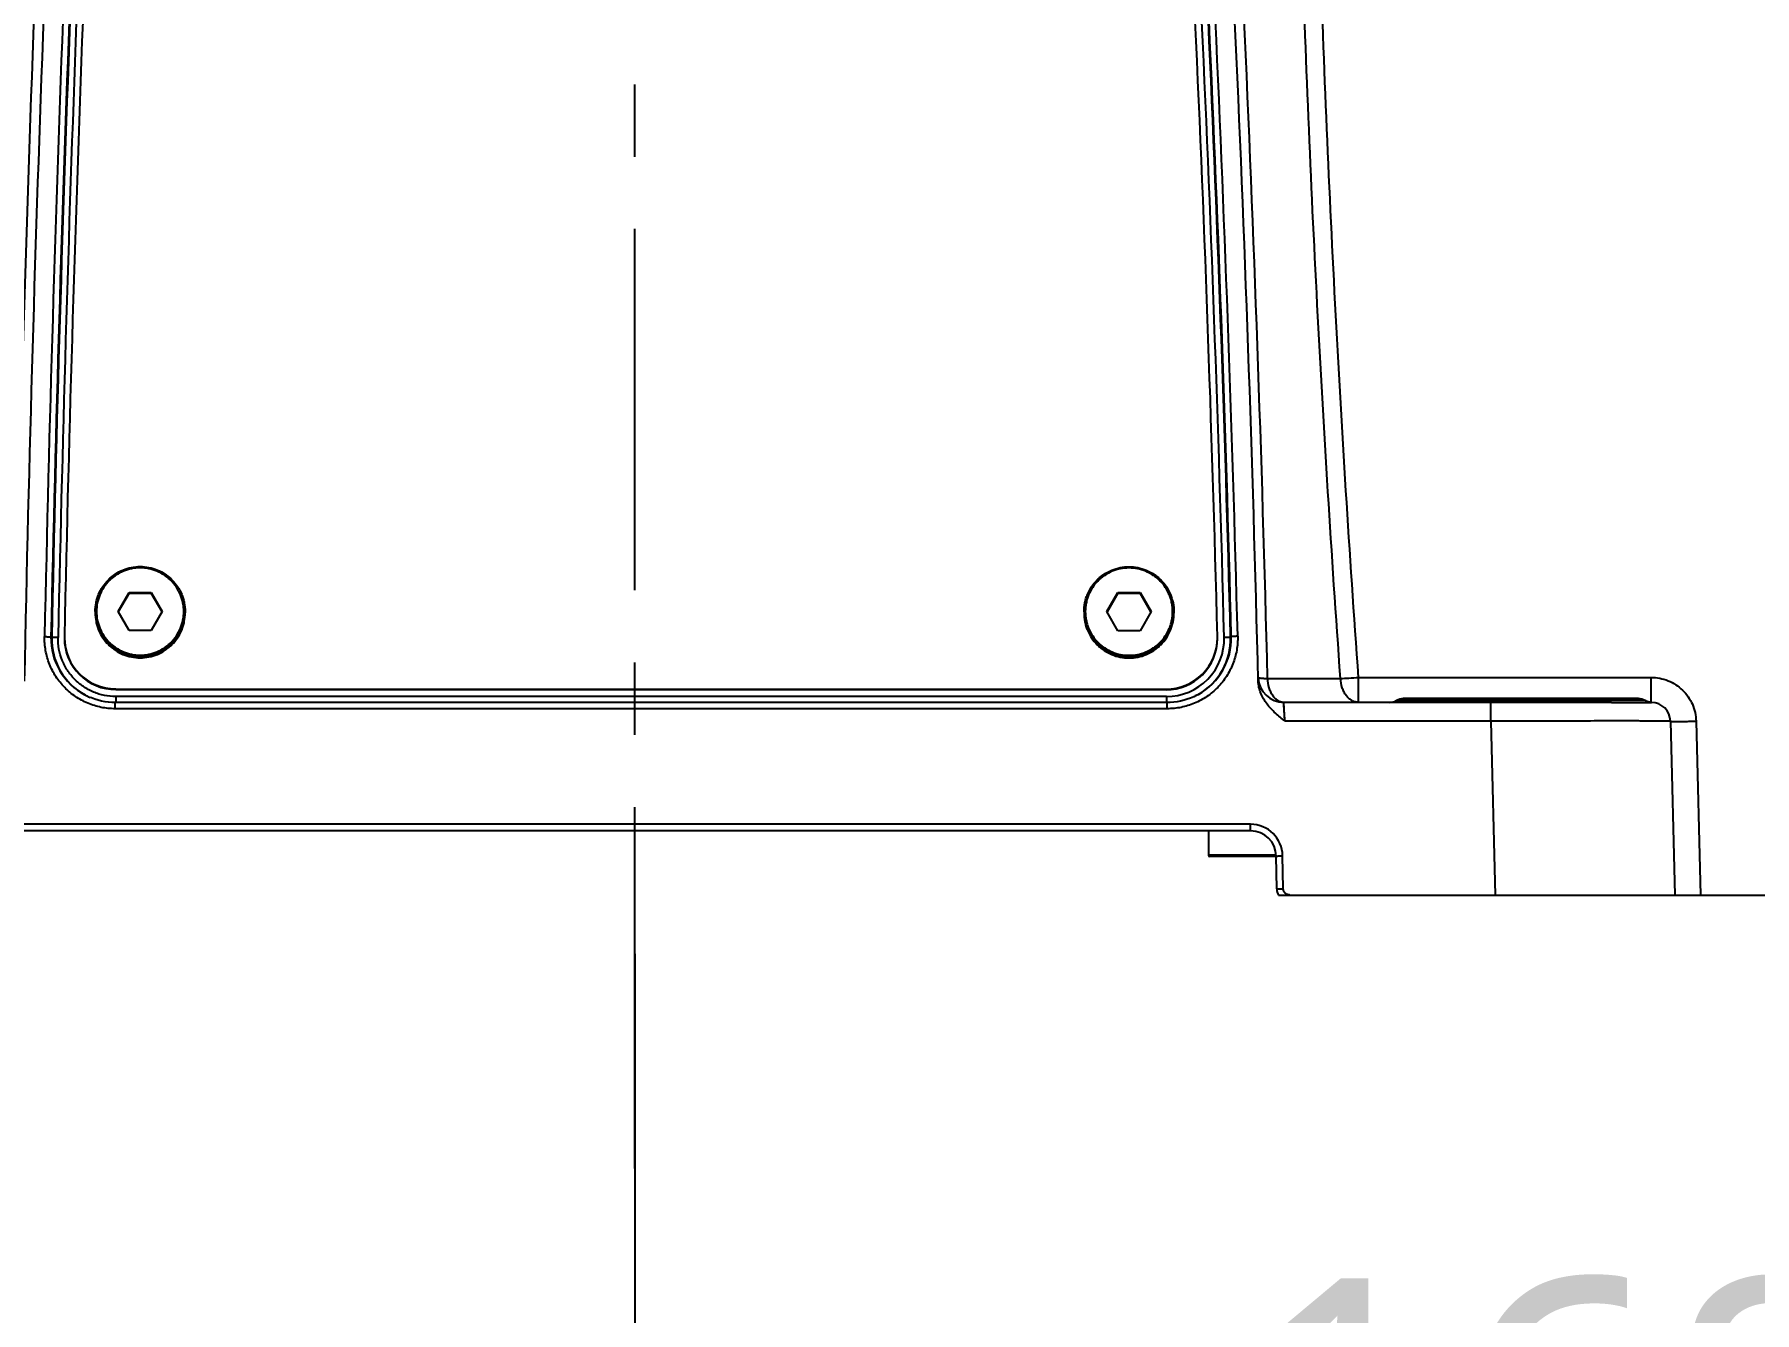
# Model space of a CAD drawing. Header units: millimetres. Extents: x 5828 to 6704, y 123 to 421.
# Drawn here: x 6428.73 to 6437.66, y 231.23 to 237.86 of the extents above; entities that cross this region are included whole.
import ezdxf

# ---------------------------------------------------------------- set-up
doc = ezdxf.new("R2010")
doc.units = ezdxf.units.MM
doc.linetypes.add('CENTER', pattern=[0.6, 0.375, -0.075, 0.075, -0.075])
for name, color, linetype in [('中心线', 7, 'Continuous'), ('外形图', 7, 'Continuous'), ('尺寸标注', 7, 'Continuous')]:
    doc.layers.add(name, color=color, linetype=linetype)
doc.styles.add('微软雅黑', font='msyh.ttc', dxfattribs={"height": 1.5})
doc.dimstyles.new('尺寸标注_1_15比例', dxfattribs={"dimtxt": 1.5, "dimasz": 1.25, "dimexe": 0.5, "dimexo": 0.4, "dimgap": 0.5, "dimtad": 1, "dimdec": 1, "dimlfac": 15, "dimdsep": 46, "dimtxsty": '微软雅黑', "dimcen": 0.09, "dimadec": 0, "dimazin": 0, "dimtp": 0.01, "dimtm": 0.01, "dimtfac": 1, "dimtdec": 1, "dimtofl": 0, "dimtmove": 0, "dimatfit": 3, "dimfxl": 1, "dimtolj": 1, "dimarcsym": 0})

# ---------------------------------------------------------------- blocks, each defined once
blk = doc.blocks.new('*D782')
at = {"layer": 'Defpoints', "color": 0}
for p in [(6420.543, 277.9758), (6438.7833, 233.3949), (6456.6042, 233.3949)]:
    blk.add_point(p, dxfattribs=at)
at = {"layer": '尺寸标注', "color": 0, "lineweight": -2}
for p, q in [((6420.943, 277.9758), (6457.1042, 277.9758)), ((6456.6042, 276.7258), (6456.6042, 234.6449)), ((6439.1833, 233.3949), (6457.1042, 233.3949))]:
    blk.add_line(p, q, dxfattribs=at)
at = {"layer": '尺寸标注', "color": 0}
for points in [[(6456.8126, 276.7258), (6456.3959, 276.7258), (6456.6042, 277.9758)], [(6456.3959, 234.6449), (6456.8126, 234.6449), (6456.6042, 233.3949)]]:
    blk.add_solid(points, dxfattribs=at)
at = {"layer": '尺寸标注', "color": 0, "insert": (6455.3291, 255.6854), "char_height": 1.5, "attachment_point": 5, "rotation": 90, "style": '微软雅黑'}
blk.add_mtext('\\A1;\\A1;668.8', dxfattribs=at)
blk = doc.blocks.new('*D783')
at = {"layer": 'Defpoints', "color": 0}
for p in [(6407.1832, 274.0616), (6431.8498, 233.4909), (6431.8498, 229.3627)]:
    blk.add_point(p, dxfattribs=at)
at = {"layer": '尺寸标注', "color": 0, "lineweight": -2}
for p, q in [((6407.1832, 273.6616), (6407.1832, 228.8627)), ((6431.8498, 233.0909), (6431.8498, 228.8627)), ((6408.4332, 229.3627), (6430.5998, 229.3627))]:
    blk.add_line(p, q, dxfattribs=at)
at = {"layer": '尺寸标注', "color": 0}
for points in [[(6408.4332, 229.571), (6408.4332, 229.1543), (6407.1832, 229.3627)], [(6430.5998, 229.1543), (6430.5998, 229.571), (6431.8498, 229.3627)]]:
    blk.add_solid(points, dxfattribs=at)
at = {"layer": '尺寸标注', "color": 0, "insert": (6419.5165, 230.6378), "char_height": 1.5, "attachment_point": 5, "style": '微软雅黑'}
blk.add_mtext('\\A1;370', dxfattribs=at)
blk = doc.blocks.new('*D784')
at = {"layer": 'Defpoints', "color": 0}
for p in [(6443.0726, 236.729), (6431.8498, 232.9575), (6443.0726, 229.3627)]:
    blk.add_point(p, dxfattribs=at)
at = {"layer": '尺寸标注', "color": 0, "lineweight": -2}
for p, q in [((6443.0726, 236.329), (6443.0726, 228.8627)), ((6431.8498, 232.5575), (6431.8498, 228.8627)), ((6433.0998, 229.3627), (6441.8226, 229.3627))]:
    blk.add_line(p, q, dxfattribs=at)
at = {"layer": '尺寸标注', "color": 0}
for points in [[(6433.0998, 229.571), (6433.0998, 229.1543), (6431.8498, 229.3627)], [(6441.8226, 229.1543), (6441.8226, 229.571), (6443.0726, 229.3627)]]:
    blk.add_solid(points, dxfattribs=at)
at = {"layer": '尺寸标注', "color": 0, "insert": (6437.4612, 230.6417), "char_height": 1.5, "attachment_point": 5, "style": '微软雅黑'}
blk.add_mtext('\\A1;\\A1;168.4', dxfattribs=at)

msp = doc.modelspace()

# ---------------------------------------------------------------- linework, layer by layer
at = {"layer": '中心线', "linetype": 'CENTER', "ltscale": 5}
msp.add_line((6431.8498, 231.977), (6431.8498, 278.9406), dxfattribs=at)
at = {"layer": '外形图', "color": 7, "linetype": 'Continuous'}
for p, q in [((6429.1674, 234.8668), (6429.2248, 234.9661)), ((6429.2248, 234.9626), (6429.1684, 234.8651)), ((6429.2248, 234.9661), (6429.3394, 234.9661)), ((6429.2248, 234.9661), (6429.2248, 234.9626)), ((6429.2248, 234.9626), (6429.3394, 234.9626)), ((6429.3394, 234.9661), (6429.3968, 234.8668)), ((6429.3394, 234.9661), (6429.3394, 234.9626)), ((6429.3958, 234.8651), (6429.3394, 234.9626)), ((6434.3008, 234.866), (6434.3581, 234.9653)), ((6434.3581, 234.9618), (6434.3018, 234.8642)), ((6434.3581, 234.9653), (6434.4728, 234.9653)), ((6434.3581, 234.9653), (6434.3581, 234.9618)), ((6434.3581, 234.9618), (6434.4728, 234.9618)), ((6434.4728, 234.9653), (6434.5301, 234.866)), ((6434.4728, 234.9653), (6434.4728, 234.9618)), ((6434.5291, 234.8642), (6434.4728, 234.9618)), ((6429.0488, 234.8667), (6429.0488, 234.8598)), ((6429.2248, 234.7676), (6429.1674, 234.8668)), ((6429.3968, 234.8668), (6429.3394, 234.7676)), ((6429.5154, 234.8667), (6429.5154, 234.8598)), ((6434.1821, 234.8658), (6434.1821, 234.859)), ((6434.3581, 234.7667), (6434.3008, 234.866)), ((6434.5301, 234.866), (6434.4728, 234.7667)), ((6434.6488, 234.8658), (6434.6488, 234.859)), ((6428.8228, 234.7331), (6428.8192, 234.7349)), ((6428.8889, 234.7373), (6428.8889, 234.7316)), ((6429.3394, 234.7676), (6429.2248, 234.7676)), ((6434.4728, 234.7667), (6434.3581, 234.7667)), ((6434.8748, 234.7307), (6434.8747, 234.7376)), ((6434.943, 234.7347), (6434.9466, 234.7365)), ((6435.0863, 234.5243), (6435.0865, 234.5241)), ((6435.0865, 234.5241), (6435.0867, 234.524)), ((6435.1351, 234.519), (6435.5135, 234.519)), ((6435.6073, 234.5249), (6437.1262, 234.5249)), ((6435.6073, 234.3949), (6435.6073, 234.5249)), ((6437.1262, 234.3949), (6437.1262, 234.5249)), ((6429.1554, 234.4652), (6434.6082, 234.4643)), ((6429.1554, 234.4652), (6429.1555, 234.4617)), ((6429.1555, 234.4617), (6434.6081, 234.4608)), ((6434.6098, 234.4253), (6429.156, 234.4253)), ((6429.156, 234.4253), (6429.156, 234.3946)), ((6434.6081, 234.4608), (6434.6082, 234.4643)), ((6434.6098, 234.4253), (6434.6098, 234.3946)), ((6434.7755, 234.4366), (6434.7595, 234.4283)), ((6434.7595, 234.4283), (6434.7595, 234.4283)), ((6437.0601, 234.4149), (6435.8395, 234.4149)), ((6434.6134, 234.3946), (6429.1524, 234.3946)), ((6429.1524, 234.3621), (6429.1524, 234.3946)), ((6434.6134, 234.3621), (6429.1524, 234.3621)), ((6434.6134, 234.3621), (6434.6134, 234.3946)), ((6436.9202, 234.3949), (6435.2193, 234.3949)), ((6435.2247, 234.2975), (6435.2193, 234.3949)), ((6435.2231, 234.3278), (6435.2199, 234.3844)), ((6435.2239, 234.3128), (6435.2231, 234.3278)), ((6436.8959, 234.4049), (6435.8044, 234.4049)), ((6436.2932, 234.2975), (6436.2932, 234.3949)), ((6437.1262, 234.3948), (6437.1264, 234.3948)), ((6437.1263, 234.3948), (6437.1264, 234.3948)), ((6437.1276, 234.3949), (6437.1267, 234.3949)), ((6437.1283, 234.3948), (6437.1276, 234.3949)), ((6437.1281, 234.3948), (6437.1283, 234.3948)), ((6436.2932, 234.2975), (6435.2247, 234.2975)), ((6436.2932, 234.2975), (6436.3168, 233.3949)), ((6437.2262, 234.2975), (6437.2498, 233.3949)), ((6437.3595, 234.2977), (6437.3831, 233.3953)), ((6435.0466, 233.7624), (6428.6531, 233.7624)), ((6435.0466, 233.7282), (6428.6531, 233.7282)), ((6434.8283, 233.7282), (6434.8283, 233.6016)), ((6435.0466, 233.7282), (6435.0466, 233.7624)), ((6435.1796, 233.6016), (6434.8283, 233.6016)), ((6435.1799, 233.5949), (6434.835, 233.5949)), ((6434.8351, 233.5949), (6434.8354, 233.5949)), ((6435.1828, 233.4271), (6435.1799, 233.5972)), ((6435.2162, 233.4285), (6435.2132, 233.5987)), ((6435.1918, 233.3949), (6435.2495, 233.3949)), ((6436.3168, 233.3949), (6440.1832, 233.3949))]:
    msp.add_line(p, q, dxfattribs=at)
for points in [[(6429.1524, 234.3946), (6429.1358, 234.395), (6429.1178, 234.3964), (6429.0998, 234.3988), (6429.082, 234.4021), (6429.0644, 234.4064), (6429.047, 234.4117), (6429.03, 234.4179), (6429.0232, 234.4207)], [(6434.7595, 234.4283), (6434.7518, 234.4247), (6434.7353, 234.4176), (6434.7183, 234.4115), (6434.7011, 234.4063), (6434.6836, 234.4021), (6434.6659, 234.3988), (6434.648, 234.3964), (6434.6301, 234.395), (6434.6134, 234.3946)], [(6437.1247, 234.395), (6437.1239, 234.3951), (6437.123, 234.3952), (6437.1219, 234.3953), (6437.1207, 234.3955), (6437.1193, 234.3957), (6437.1177, 234.396), (6437.1159, 234.3964), (6437.1138, 234.3969), (6437.1116, 234.3975), (6437.1093, 234.3982), (6437.107, 234.3991), (6437.1045, 234.4001), (6437.102, 234.4012), (6437.0995, 234.4025), (6437.0969, 234.4039), (6437.0953, 234.4048)], [(6437.1267, 234.3949), (6437.1264, 234.3949), (6437.1259, 234.395), (6437.1254, 234.395), (6437.1247, 234.395)], [(6437.1281, 234.3948), (6437.1283, 234.3948), (6437.1281, 234.3949), (6437.1276, 234.3949)]]:
    msp.add_lwpolyline(points, dxfattribs=at)
for centre, radius, start, end in [((6634.5038, 230.2194), 205.9186, 176.884043, 178.803555), ((6624.1049, 230.5632), 195.4641, 176.819405, 178.844304), ((6275.135, 230.5632), 160, 1.411688, 3.88896), ((6267.2066, 230.2733), 167.9822, 1.448305, 3.805022), ((6624.105, 230.5631), 195.3637, 176.840336, 178.77597), ((6624.105, 230.5623), 195.3303, 176.840336, 178.77597), ((6624.105, 230.557), 195.3268, 176.840336, 178.774916), ((6624.105, 230.5562), 195.2935, 176.840336, 178.774916), ((6623.9698, 230.5314), 195.1262, 176.830081, 178.764891), ((6275.2425, 230.5887), 159.6861, 1.488792, 3.855047), ((6275.1349, 230.5562), 159.8294, 1.497482, 3.863146), ((6275.1349, 230.557), 159.8627, 1.497482, 3.863146), ((6275.1349, 230.5623), 159.8662, 1.496188, 3.863146), ((6275.1349, 230.5631), 159.8995, 1.496188, 3.863146), ((6429.1522, 234.7278), 0.3331, 178.77533, 241.97732), ((6429.1559, 234.726), 0.3331, 178.77702, 241.28859), ((6429.1554, 234.7317), 0.2665, 180.00969, 270.0083), ((6429.1554, 234.7282), 0.2665, 180.01131, 270.01927), ((6434.6083, 234.7273), 0.2665, 269.96218, 359.98885), ((6434.6083, 234.7308), 0.2665, 269.97352, 359.99083), ((6434.6099, 234.7252), 0.2999, 269.98513, 1.48996), ((6434.61, 234.726), 0.3331, 299.7686, 1.49551), ((6434.6136, 234.7278), 0.3331, 299.07881, 1.49705), ((6435.2193, 234.5282), 0.1333, 182.37953, 270), ((6429.1524, 234.7279), 0.3333, 241.97193, 243.92044), ((6429.156, 234.7262), 0.3333, 241.28488, 242.04254), ((6429.1559, 234.7261), 0.3333, 242.04253, 242.98456), ((6429.1559, 234.7261), 0.3332, 242.98459, 243.23256), ((6429.1559, 234.7261), 0.3333, 243.23256, 243.42322), ((6429.1524, 234.728), 0.3334, 243.92077, 247.20035), ((6434.6099, 234.7261), 0.3333, 296.1868, 296.66028), ((6434.6099, 234.7262), 0.3333, 296.6604, 299.23962), ((6434.6099, 234.7261), 0.3332, 299.23983, 299.77214), ((6435.8395, 234.3482), 0.0667, 90, 121.78833), ((6437.0601, 234.3482), 0.0667, 58.11909, 90), ((6435.7692, 234.4616), 0.0667, 270, 301.78833), ((6437.1262, 234.2949), 0.1, 1.5, 89.21414), ((6435.0466, 233.5958), 0.1667, 0.99896, 90.00096), ((6435.0466, 233.5949), 0.1333, 1, 90), ((6434.835, 233.6016), 0.00667, 180, 270), ((6435.2495, 233.4282), 0.0667, 181, 210.00001)]:
    msp.add_arc(centre, radius, start, end, dxfattribs=at)
for points, knots in [([(6435.5135, 234.519), (6435.4669, 235.1652), (6435.3864, 236.4586), (6435.3052, 238.4005), (6435.2633, 240.3437), (6435.2611, 241.6394), (6435.2661, 242.2871)], [0, 0, 0, 0, 0.250018, 0.500024, 0.750018, 1, 1, 1, 1]), ([(6435.6073, 234.5249), (6435.5604, 235.1704), (6435.4794, 236.4624), (6435.3978, 238.4024), (6435.3562, 240.3436), (6435.3545, 241.638), (6435.3598, 242.2851)], [0, 0, 0, 0, 0.250021, 0.500028, 0.750021, 1, 1, 1, 1]), ([(6429.0488, 234.8667), (6429.0488, 234.8819), (6429.051, 234.9049), (6429.0585, 234.9345), (6429.0687, 234.9632), (6429.0868, 234.9971), (6429.1112, 235.0267), (6429.1338, 235.0473), (6429.1584, 235.0655), (6429.1922, 235.0835), (6429.2363, 235.0969), (6429.2821, 235.1014), (6429.3279, 235.0969), (6429.372, 235.0835), (6429.4058, 235.0655), (6429.4304, 235.0473), (6429.453, 235.0267), (6429.4774, 234.9971), (6429.4955, 234.9632), (6429.5057, 234.9345), (6429.5132, 234.9049), (6429.5154, 234.8819), (6429.5154, 234.8667)], [0, 0, 0, 0, 0.062471, 0.093745, 0.125019, 0.187495, 0.249974, 0.281253, 0.312533, 0.375019, 0.437509, 0.5, 0.562491, 0.624981, 0.687467, 0.718747, 0.750026, 0.812505, 0.874981, 0.906255, 0.937529, 1, 1, 1, 1]), ([(6429.5088, 234.8668), (6429.5088, 234.8816), (6429.5066, 234.9039), (6429.4994, 234.9327), (6429.4894, 234.9607), (6429.4718, 234.9935), (6429.4481, 235.0223), (6429.4261, 235.0423), (6429.4023, 235.0599), (6429.3694, 235.0775), (6429.3266, 235.0905), (6429.2821, 235.0949), (6429.2376, 235.0905), (6429.1948, 235.0775), (6429.1619, 235.0599), (6429.1381, 235.0423), (6429.1161, 235.0223), (6429.0924, 234.9935), (6429.0748, 234.9607), (6429.0648, 234.9327), (6429.0576, 234.9039), (6429.0554, 234.8816), (6429.0554, 234.8668)], [0, 0, 0, 0, 0.062471, 0.093744, 0.125018, 0.187494, 0.249973, 0.281251, 0.312531, 0.375018, 0.437508, 0.5, 0.562492, 0.624982, 0.687469, 0.718749, 0.750027, 0.812506, 0.874982, 0.906256, 0.937529, 1, 1, 1, 1]), ([(6434.1821, 234.8658), (6434.1821, 234.8811), (6434.1844, 234.904), (6434.1918, 234.9336), (6434.2021, 234.9624), (6434.2202, 234.9962), (6434.2445, 235.0259), (6434.2672, 235.0464), (6434.2917, 235.0646), (6434.3256, 235.0827), (6434.3696, 235.0961), (6434.4154, 235.1006), (6434.4612, 235.0961), (6434.5053, 235.0827), (6434.5392, 235.0646), (6434.5637, 235.0464), (6434.5863, 235.0259), (6434.6107, 234.9962), (6434.6288, 234.9624), (6434.6391, 234.9336), (6434.6465, 234.904), (6434.6488, 234.8811), (6434.6488, 234.8658)], [0, 0, 0, 0, 0.062471, 0.093745, 0.125019, 0.187495, 0.249974, 0.281253, 0.312533, 0.375019, 0.437509, 0.5, 0.562491, 0.624981, 0.687467, 0.718747, 0.750026, 0.812505, 0.874981, 0.906255, 0.937529, 1, 1, 1, 1]), ([(6434.6421, 234.866), (6434.6421, 234.8808), (6434.6399, 234.9031), (6434.6327, 234.9319), (6434.6227, 234.9598), (6434.6051, 234.9927), (6434.5815, 235.0215), (6434.5595, 235.0414), (6434.5356, 235.0591), (6434.5027, 235.0767), (6434.4599, 235.0897), (6434.4154, 235.094), (6434.3709, 235.0897), (6434.3281, 235.0767), (6434.2952, 235.0591), (6434.2714, 235.0414), (6434.2494, 235.0215), (6434.2258, 234.9927), (6434.2082, 234.9598), (6434.1982, 234.9319), (6434.191, 234.9031), (6434.1888, 234.8808), (6434.1888, 234.866)], [0, 0, 0, 0, 0.062471, 0.093744, 0.125018, 0.187494, 0.249973, 0.281251, 0.312531, 0.375018, 0.437508, 0.5, 0.562492, 0.624982, 0.687469, 0.718749, 0.750027, 0.812506, 0.874982, 0.906256, 0.937529, 1, 1, 1, 1]), ([(6429.0488, 234.8667), (6429.0488, 234.8514), (6429.051, 234.8285), (6429.0585, 234.7988), (6429.0687, 234.7701), (6429.0868, 234.7362), (6429.1112, 234.7066), (6429.1338, 234.6861), (6429.1584, 234.6679), (6429.1922, 234.6498), (6429.2363, 234.6364), (6429.2821, 234.6319), (6429.3279, 234.6364), (6429.372, 234.6498), (6429.4058, 234.6679), (6429.4304, 234.6861), (6429.453, 234.7066), (6429.4774, 234.7362), (6429.4955, 234.7701), (6429.5057, 234.7988), (6429.5132, 234.8285), (6429.5154, 234.8514), (6429.5154, 234.8667)], [0, 0, 0, 0, 0.062471, 0.093744, 0.125018, 0.187494, 0.249973, 0.281251, 0.312531, 0.375018, 0.437508, 0.5, 0.562492, 0.624982, 0.687469, 0.718749, 0.750027, 0.812506, 0.874982, 0.906256, 0.937529, 1, 1, 1, 1]), ([(6429.0554, 234.8668), (6429.0554, 234.852), (6429.0576, 234.8297), (6429.0648, 234.8009), (6429.0748, 234.773), (6429.0924, 234.7401), (6429.1161, 234.7113), (6429.1381, 234.6914), (6429.1619, 234.6737), (6429.1948, 234.6561), (6429.2376, 234.6432), (6429.2821, 234.6388), (6429.3266, 234.6432), (6429.3694, 234.6561), (6429.4023, 234.6737), (6429.4261, 234.6914), (6429.4481, 234.7113), (6429.4718, 234.7401), (6429.4894, 234.773), (6429.4994, 234.8009), (6429.5066, 234.8297), (6429.5088, 234.852), (6429.5088, 234.8668)], [0, 0, 0, 0, 0.062471, 0.093744, 0.125018, 0.187494, 0.249973, 0.281251, 0.312531, 0.375018, 0.437508, 0.5, 0.562492, 0.624982, 0.687469, 0.718749, 0.750027, 0.812506, 0.874982, 0.906256, 0.937529, 1, 1, 1, 1]), ([(6434.1821, 234.8658), (6434.1821, 234.8506), (6434.1844, 234.8276), (6434.1918, 234.798), (6434.2021, 234.7692), (6434.2202, 234.7354), (6434.2445, 234.7057), (6434.2672, 234.6852), (6434.2917, 234.667), (6434.3256, 234.6489), (6434.3696, 234.6356), (6434.4154, 234.6311), (6434.4612, 234.6356), (6434.5053, 234.6489), (6434.5392, 234.667), (6434.5637, 234.6852), (6434.5863, 234.7057), (6434.6107, 234.7354), (6434.6288, 234.7692), (6434.6391, 234.798), (6434.6465, 234.8276), (6434.6488, 234.8506), (6434.6488, 234.8658)], [0, 0, 0, 0, 0.062471, 0.093744, 0.125018, 0.187494, 0.249973, 0.281251, 0.312531, 0.375018, 0.437508, 0.5, 0.562492, 0.624982, 0.687469, 0.718749, 0.750027, 0.812506, 0.874982, 0.906256, 0.937529, 1, 1, 1, 1]), ([(6434.1888, 234.866), (6434.1888, 234.8512), (6434.191, 234.8289), (6434.1982, 234.8001), (6434.2082, 234.7722), (6434.2258, 234.7393), (6434.2494, 234.7105), (6434.2714, 234.6905), (6434.2952, 234.6729), (6434.3281, 234.6553), (6434.3709, 234.6423), (6434.4154, 234.6379), (6434.4599, 234.6423), (6434.5027, 234.6553), (6434.5356, 234.6729), (6434.5595, 234.6905), (6434.5815, 234.7105), (6434.6051, 234.7393), (6434.6227, 234.7722), (6434.6327, 234.8001), (6434.6399, 234.8289), (6434.6421, 234.8512), (6434.6421, 234.866)], [0, 0, 0, 0, 0.062471, 0.093744, 0.125018, 0.187494, 0.249973, 0.281251, 0.312531, 0.375018, 0.437508, 0.5, 0.562492, 0.624982, 0.687469, 0.718749, 0.750027, 0.812506, 0.874982, 0.906256, 0.937529, 1, 1, 1, 1]), ([(6429.0488, 234.8598), (6429.0488, 234.8446), (6429.051, 234.8217), (6429.0585, 234.792), (6429.0687, 234.7633), (6429.0868, 234.7294), (6429.1112, 234.6998), (6429.1338, 234.6793), (6429.1584, 234.6611), (6429.1922, 234.643), (6429.2363, 234.6296), (6429.2821, 234.6251), (6429.3279, 234.6296), (6429.372, 234.643), (6429.4058, 234.6611), (6429.4304, 234.6793), (6429.453, 234.6998), (6429.4774, 234.7294), (6429.4955, 234.7633), (6429.5057, 234.792), (6429.5132, 234.8217), (6429.5154, 234.8446), (6429.5154, 234.8598)], [0, 0, 0, 0, 0.062471, 0.093744, 0.125018, 0.187494, 0.249973, 0.281251, 0.312531, 0.375018, 0.437508, 0.5, 0.562492, 0.624982, 0.687469, 0.718749, 0.750027, 0.812506, 0.874982, 0.906256, 0.937529, 1, 1, 1, 1]), ([(6434.1821, 234.859), (6434.1821, 234.8438), (6434.1844, 234.8208), (6434.1918, 234.7912), (6434.2021, 234.7624), (6434.2202, 234.7286), (6434.2445, 234.6989), (6434.2672, 234.6784), (6434.2917, 234.6602), (6434.3256, 234.6421), (6434.3696, 234.6288), (6434.4154, 234.6242), (6434.4612, 234.6288), (6434.5053, 234.6421), (6434.5392, 234.6602), (6434.5637, 234.6784), (6434.5863, 234.6989), (6434.6107, 234.7286), (6434.6288, 234.7624), (6434.6391, 234.7912), (6434.6465, 234.8208), (6434.6488, 234.8438), (6434.6488, 234.859)], [0, 0, 0, 0, 0.062471, 0.093744, 0.125018, 0.187494, 0.249973, 0.281251, 0.312531, 0.375018, 0.437508, 0.5, 0.562492, 0.624982, 0.687469, 0.718749, 0.750027, 0.812506, 0.874982, 0.906256, 0.937529, 1, 1, 1, 1]), ([(6429.1524, 234.3621), (6429.1281, 234.3621), (6429.0916, 234.3658), (6429.0444, 234.3778), (6428.9987, 234.3944), (6428.9449, 234.4235), (6428.898, 234.4628), (6428.8658, 234.4992), (6428.8373, 234.5386), (6428.8092, 234.5929), (6428.7892, 234.6634), (6428.7854, 234.7122), (6428.7859, 234.7365)], [0, 0, 0, 0, 0.124984, 0.187551, 0.250117, 0.37509, 0.500055, 0.562612, 0.625167, 0.750116, 0.875059, 1, 1, 1, 1]), ([(6428.7859, 234.7365), (6428.788, 234.7364), (6428.7922, 234.7363), (6428.7984, 234.7361), (6428.804, 234.7359), (6428.8083, 234.7358), (6428.8114, 234.7356), (6428.8133, 234.7355), (6428.815, 234.7354), (6428.8164, 234.7353), (6428.8175, 234.7352), (6428.8183, 234.7351), (6428.8187, 234.735), (6428.819, 234.735), (6428.8191, 234.7349), (6428.8192, 234.7349), (6428.8192, 234.7349)], [0, 0, 0, 0, 0.19266, 0.378105, 0.549371, 0.70003, 0.765829, 0.82443, 0.875284, 0.917917, 0.951934, 0.977031, 0.986169, 0.993018, 0.997591, 1, 1, 1, 1]), ([(6428.8561, 234.7316), (6428.854, 234.7316), (6428.8498, 234.7317), (6428.8437, 234.7319), (6428.838, 234.7321), (6428.8337, 234.7323), (6428.8306, 234.7324), (6428.8287, 234.7325), (6428.827, 234.7326), (6428.8256, 234.7327), (6428.8245, 234.7328), (6428.8237, 234.7329), (6428.8233, 234.733), (6428.823, 234.733), (6428.8229, 234.7331), (6428.8228, 234.7331), (6428.8228, 234.7331)], [0, 0, 0, 0, 0.19266, 0.378105, 0.549371, 0.70003, 0.765829, 0.82443, 0.875284, 0.917917, 0.951934, 0.977031, 0.986169, 0.993018, 0.997591, 1, 1, 1, 1]), ([(6429.156, 234.4253), (6429.1361, 234.4253), (6429.1062, 234.4283), (6429.0676, 234.4381), (6429.0302, 234.4517), (6428.9862, 234.4755), (6428.9479, 234.5076), (6428.9215, 234.5374), (6428.8982, 234.5697), (6428.8752, 234.6141), (6428.8588, 234.6718), (6428.8557, 234.7117), (6428.8561, 234.7316)], [0, 0, 0, 0, 0.124984, 0.187551, 0.250117, 0.37509, 0.500055, 0.562612, 0.625167, 0.750116, 0.875059, 1, 1, 1, 1]), ([(6434.9799, 234.7382), (6434.9806, 234.7139), (6434.9778, 234.6771), (6434.967, 234.6295), (6434.9515, 234.5833), (6434.9236, 234.5287), (6434.8854, 234.4807), (6434.8496, 234.4475), (6434.8108, 234.4181), (6434.7569, 234.3887), (6434.6866, 234.367), (6434.6378, 234.3621), (6434.6134, 234.3621)], [0, 0, 0, 0, 0.124941, 0.18749, 0.25004, 0.374988, 0.499944, 0.562504, 0.625065, 0.750038, 0.875017, 1, 1, 1, 1]), ([(6434.9097, 234.733), (6434.9118, 234.733), (6434.916, 234.7332), (6434.9222, 234.7334), (6434.9278, 234.7336), (6434.9321, 234.7338), (6434.9352, 234.734), (6434.9371, 234.7341), (6434.9388, 234.7342), (6434.9402, 234.7343), (6434.9413, 234.7344), (6434.9421, 234.7345), (6434.9425, 234.7346), (6434.9428, 234.7346), (6434.9429, 234.7347), (6434.943, 234.7347), (6434.943, 234.7347)], [0, 0, 0, 0, 0.192639, 0.378068, 0.549325, 0.699981, 0.765781, 0.824385, 0.875243, 0.917881, 0.951906, 0.977012, 0.986154, 0.993008, 0.997586, 1, 1, 1, 1]), ([(6434.9799, 234.7382), (6434.9778, 234.7381), (6434.9736, 234.738), (6434.9675, 234.7378), (6434.9618, 234.7376), (6434.9575, 234.7374), (6434.9545, 234.7372), (6434.9525, 234.7371), (6434.9508, 234.737), (6434.9494, 234.7369), (6434.9483, 234.7368), (6434.9475, 234.7367), (6434.9471, 234.7366), (6434.9468, 234.7366), (6434.9467, 234.7365), (6434.9466, 234.7365), (6434.9466, 234.7365)], [0, 0, 0, 0, 0.192639, 0.378068, 0.549326, 0.699981, 0.765781, 0.824385, 0.875243, 0.917882, 0.951906, 0.977012, 0.986154, 0.993008, 0.997586, 1, 1, 1, 1]), ([(6435.086, 234.5249), (6435.086, 234.5249), (6435.086, 234.5246), (6435.0862, 234.5244), (6435.0863, 234.5243)], [0, 0, 0, 0, 0.21847, 1, 1, 1, 1]), ([(6435.2247, 234.2975), (6435.2164, 234.3044), (6435.1999, 234.318), (6435.1756, 234.3393), (6435.1526, 234.3618), (6435.1316, 234.3863), (6435.1134, 234.413), (6435.099, 234.4419), (6435.0894, 234.4728), (6435.0867, 234.4942), (6435.0865, 234.5049)], [0, 0, 0, 0, 0.125072, 0.25014, 0.375195, 0.500227, 0.625226, 0.75019, 0.875114, 1, 1, 1, 1]), ([(6435.0867, 234.524), (6435.0868, 234.524), (6435.087, 234.5238), (6435.0873, 234.5237), (6435.0874, 234.5236)], [0, 0, 0, 0, 0.225577, 1, 1, 1, 1]), ([(6435.0874, 234.5236), (6435.0882, 234.5233), (6435.0902, 234.5227), (6435.0937, 234.522), (6435.0982, 234.5214), (6435.1038, 234.5208), (6435.1104, 234.5202), (6435.1209, 234.5196), (6435.1292, 234.5192), (6435.1351, 234.519)], [0, 0, 0, 0, 0.052292, 0.126551, 0.222612, 0.339864, 0.477422, 0.634185, 1, 1, 1, 1]), ([(6435.2193, 234.3949), (6435.214, 234.3949), (6435.203, 234.3966), (6435.1875, 234.4038), (6435.1733, 234.4154), (6435.1609, 234.4309), (6435.1505, 234.4497), (6435.1396, 234.4788), (6435.1358, 234.5028), (6435.1351, 234.519)], [0, 0, 0, 0, 0.097299, 0.199398, 0.309877, 0.430554, 0.561577, 0.701778, 1, 1, 1, 1]), ([(6435.5135, 234.519), (6435.5278, 234.5197), (6435.5591, 234.5215), (6435.5904, 234.5237), (6435.6073, 234.5249)], [0, 0, 0, 0, 0.458816, 1, 1, 1, 1]), ([(6435.6073, 234.3949), (6435.6014, 234.3949), (6435.5894, 234.3965), (6435.5722, 234.4037), (6435.5563, 234.4153), (6435.5423, 234.4307), (6435.5307, 234.4495), (6435.5186, 234.4786), (6435.5143, 234.5027), (6435.5135, 234.519)], [0, 0, 0, 0, 0.103976, 0.211447, 0.325138, 0.446569, 0.576015, 0.712683, 1, 1, 1, 1]), ([(6437.1262, 234.5249), (6437.1412, 234.5249), (6437.1713, 234.522), (6437.2147, 234.5091), (6437.2548, 234.488), (6437.2901, 234.4597), (6437.3193, 234.4252), (6437.3414, 234.3857), (6437.3554, 234.3427), (6437.3591, 234.3127), (6437.3595, 234.2977)], [0, 0, 0, 0, 0.12502, 0.250034, 0.375045, 0.500049, 0.625045, 0.750034, 0.875018, 1, 1, 1, 1]), ([(6436.8959, 234.4049), (6436.8925, 234.408), (6436.8867, 234.4118), (6436.8781, 234.4144), (6436.8738, 234.4149), (6436.8716, 234.4149)], [0, 0, 0, 0, 0.516755, 0.760815, 1, 1, 1, 1]), ([(6436.9202, 234.3949), (6436.918, 234.3949), (6436.9137, 234.3953), (6436.9052, 234.398), (6436.8993, 234.4018), (6436.8959, 234.4049)], [0, 0, 0, 0, 0.239185, 0.483246, 1, 1, 1, 1]), ([(6437.0953, 234.4048), (6437.0953, 234.4048), (6437.0952, 234.4048), (6437.0951, 234.4048), (6437.0948, 234.4048), (6437.0945, 234.4048), (6437.094, 234.4048), (6437.0932, 234.4047), (6437.0919, 234.4047), (6437.0901, 234.4047), (6437.0879, 234.4047), (6437.0852, 234.4046), (6437.0822, 234.4046), (6437.0787, 234.4046), (6437.0733, 234.4046), (6437.0655, 234.4046), (6437.055, 234.4046), (6437.043, 234.4046), (6437.0294, 234.4046), (6437.0144, 234.4046), (6436.9979, 234.4047), (6436.9732, 234.4048), (6436.939, 234.4049), (6436.9108, 234.4049), (6436.8959, 234.4049)], [0, 0, 0, 0, 0.000243, 0.000998, 0.002266, 0.004049, 0.006346, 0.009156, 0.016315, 0.025523, 0.036779, 0.050081, 0.06542, 0.082787, 0.102168, 0.146925, 0.199588, 0.260018, 0.328048, 0.403512, 0.486217, 0.575936, 0.775474, 1, 1, 1, 1]), ([(6436.9202, 234.3949), (6436.9471, 234.3949), (6436.9949, 234.3948), (6437.0507, 234.3945), (6437.0856, 234.3945), (6437.104, 234.3945), (6437.117, 234.3946), (6437.1238, 234.3947), (6437.1263, 234.3948)], [0, 0, 0, 0, 0.392371, 0.696032, 0.811221, 0.90066, 0.963698, 1, 1, 1, 1]), ([(6437.1264, 234.3948), (6437.1266, 234.3948), (6437.1271, 234.3948), (6437.1277, 234.3948), (6437.1281, 234.3948)], [0, 0, 0, 0, 0.33954, 1, 1, 1, 1]), ([(6437.2262, 234.2975), (6437.2262, 234.2975), (6437.2261, 234.2975), (6437.2259, 234.2976), (6437.2255, 234.2976), (6437.225, 234.2976), (6437.2244, 234.2977), (6437.2236, 234.2977), (6437.2227, 234.2977), (6437.2212, 234.2978), (6437.219, 234.2978), (6437.2159, 234.2979), (6437.2123, 234.2979), (6437.2081, 234.298), (6437.2033, 234.298), (6437.1959, 234.2981), (6437.1853, 234.2982), (6437.171, 234.2982), (6437.1545, 234.2983), (6437.1359, 234.2984), (6437.1154, 234.2984), (6437.0928, 234.2985), (6437.0683, 234.2985), (6437.042, 234.2986), (6437.0033, 234.2986), (6436.9508, 234.2986), (6436.8832, 234.2986), (6436.8099, 234.2985), (6436.7316, 234.2984), (6436.6491, 234.2983), (6436.5632, 234.2982), (6436.4441, 234.2979), (6436.3539, 234.2977), (6436.2932, 234.2975)], [0, 0, 0, 0, 0.000084, 0.000313, 0.000691, 0.00122, 0.001898, 0.002727, 0.003706, 0.004834, 0.007541, 0.010844, 0.014743, 0.019236, 0.024319, 0.029989, 0.043078, 0.058473, 0.076135, 0.096023, 0.118089, 0.142279, 0.168536, 0.196797, 0.226993, 0.292895, 0.365608, 0.444431, 0.528606, 0.61732, 0.709719, 0.804913, 1, 1, 1, 1]), ([(6437.2262, 234.2975), (6437.2262, 234.2974), (6437.2265, 234.2973), (6437.2269, 234.2972), (6437.2278, 234.297), (6437.2289, 234.2969), (6437.2303, 234.2968), (6437.2328, 234.2966), (6437.2368, 234.2965), (6437.2423, 234.2963), (6437.2491, 234.2962), (6437.2568, 234.2962), (6437.2656, 234.2962), (6437.2752, 234.2962), (6437.2896, 234.2963), (6437.3092, 234.2966), (6437.3338, 234.2971), (6437.3508, 234.2975), (6437.3595, 234.2977)], [0, 0, 0, 0, 0.00171, 0.005513, 0.011632, 0.020096, 0.0309, 0.044023, 0.077115, 0.119069, 0.16949, 0.227898, 0.293733, 0.366363, 0.445092, 0.617766, 0.805132, 1, 1, 1, 1]), ([(6435.1799, 233.5972), (6435.1799, 233.5972), (6435.1799, 233.5973), (6435.1801, 233.5973), (6435.1803, 233.5974), (6435.1807, 233.5974), (6435.1814, 233.5975), (6435.1825, 233.5976), (6435.1839, 233.5977), (6435.1856, 233.5978), (6435.1875, 233.5979), (6435.1906, 233.598), (6435.1949, 233.5982), (6435.2006, 233.5984), (6435.2068, 233.5985), (6435.211, 233.5986), (6435.2132, 233.5987)], [0, 0, 0, 0, 0.001758, 0.005584, 0.011718, 0.020193, 0.044135, 0.07724, 0.119206, 0.169637, 0.228052, 0.293892, 0.445249, 0.617901, 0.805217, 1, 1, 1, 1]), ([(6435.1828, 233.4271), (6435.1828, 233.4271), (6435.1829, 233.4271), (6435.183, 233.4272), (6435.1832, 233.4272), (6435.1837, 233.4273), (6435.1844, 233.4274), (6435.1855, 233.4274), (6435.1869, 233.4275), (6435.1885, 233.4276), (6435.1905, 233.4278), (6435.1936, 233.4279), (6435.1979, 233.4281), (6435.2036, 233.4282), (6435.2098, 233.4284), (6435.214, 233.4285), (6435.2162, 233.4285)], [0, 0, 0, 0, 0.001758, 0.005584, 0.011718, 0.020193, 0.044135, 0.07724, 0.119206, 0.169637, 0.228052, 0.293892, 0.445249, 0.617901, 0.805217, 1, 1, 1, 1]), ([(6435.2495, 233.3953), (6435.2495, 233.3956), (6435.2487, 233.3958), (6435.2478, 233.3959), (6435.2464, 233.3958), (6435.2448, 233.3961), (6435.2432, 233.3963), (6435.2416, 233.3967), (6435.24, 233.3971), (6435.2385, 233.3976), (6435.2365, 233.3984), (6435.234, 233.3995), (6435.2312, 233.4012), (6435.2286, 233.4031), (6435.2253, 233.406), (6435.2218, 233.4101), (6435.2187, 233.4158), (6435.2167, 233.422), (6435.2162, 233.4264), (6435.2162, 233.4285)], [0, 0, 0, 0, 0.015706, 0.032832, 0.062283, 0.093898, 0.12516, 0.156414, 0.187696, 0.218964, 0.250237, 0.312761, 0.375286, 0.437813, 0.500344, 0.625263, 0.750181, 0.875092, 1, 1, 1, 1]), ([(6435.2495, 233.3953), (6435.3384, 233.3953), (6435.4719, 233.395), (6435.6497, 233.3948), (6435.7832, 233.3948), (6435.9166, 233.3949), (6436.0945, 233.3949), (6436.2279, 233.3949), (6436.3168, 233.3949)], [0, 0, 0, 0, 0.25, 0.375, 0.5, 0.625, 0.75, 1, 1, 1, 1])]:
    msp.add_open_spline(points, degree=3, knots=knots, dxfattribs=at)

# ---------------------------------------------------------------- dimensions: what is measured, and where the dimension line sits
at = {"layer": '尺寸标注'}
dim = msp.add_linear_dim(base=(6456.6042, 233.3949), p1=(6420.543, 277.9758), p2=(6438.7833, 233.3949), angle=90, text='\\A1;668.8', dimstyle='尺寸标注_1_15比例', override={"dimtxsty": '微软雅黑'}, dxfattribs=at)
dim.commit()
dim.dimension.update_dxf_attribs({"geometry": '*D782', "text_midpoint": (6455.3291, 255.6854)})
dim = msp.add_linear_dim(base=(6431.8498, 229.3627), p1=(6407.1832, 274.0616), p2=(6431.8498, 233.4909), dimstyle='尺寸标注_1_15比例', dxfattribs=at)
dim.commit()
dim.dimension.update_dxf_attribs({"geometry": '*D783', "text_midpoint": (6419.5165, 230.6378)})
dim = msp.add_linear_dim(base=(6443.0726, 229.3627), p1=(6431.8498, 232.9575), p2=(6443.0726, 236.729), text='\\A1;168.4', dimstyle='尺寸标注_1_15比例', override={"dimtxsty": '微软雅黑'}, dxfattribs=at)
dim.commit()
dim.dimension.update_dxf_attribs({"geometry": '*D784', "text_midpoint": (6437.4612, 230.6417)})

doc.saveas('drawing.dxf')
